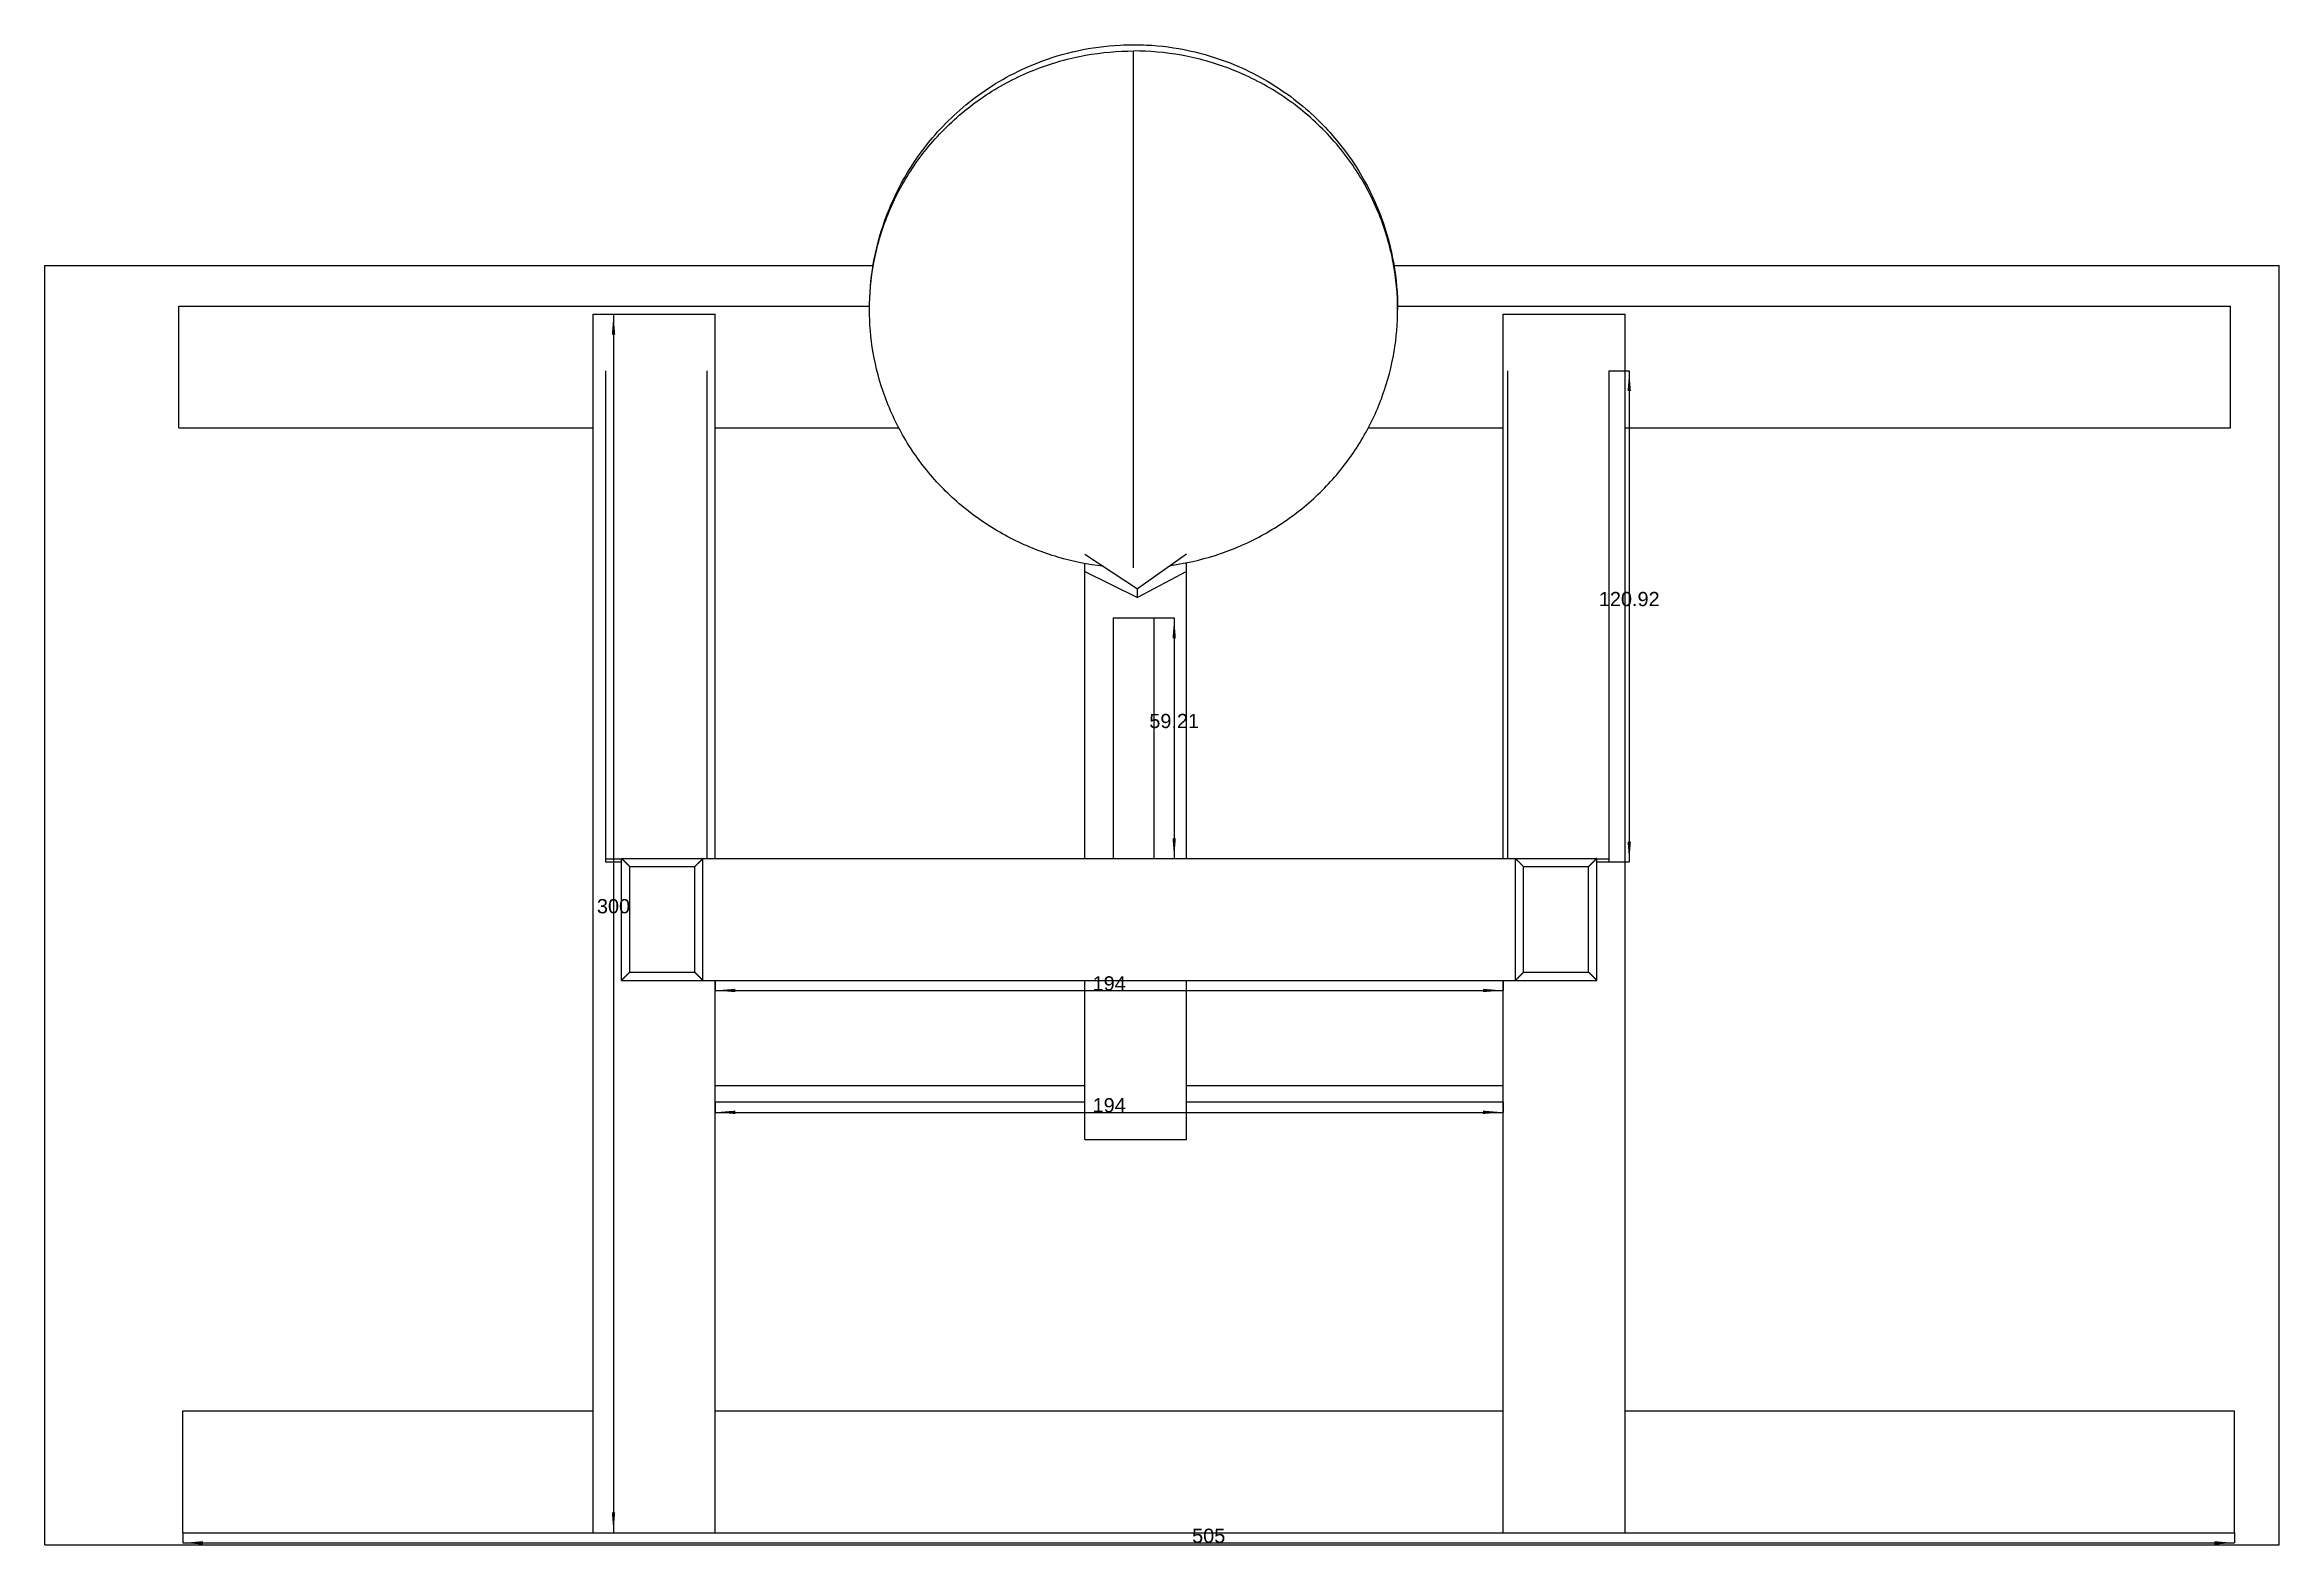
# Model space of a CAD drawing. Header units: millimetres. Extents: x 27 to 577, y 56 to 426.
import ezdxf
from ezdxf.enums import TextEntityAlignment as Align

# ---------------------------------------------------------------- set-up
doc = ezdxf.new("R2010")
doc.units = ezdxf.units.MM
doc.layers.get('0').update_dxf_attribs({"linetype": 'CONTINUOUS'})
for name, color, linetype in [('Dimension', 7, 'CONTINUOUS'), ('Dimension001', 7, 'CONTINUOUS'), ('Dimension002', 7, 'CONTINUOUS'), ('Dimension003', 7, 'CONTINUOUS'), ('Dimension004', 7, 'CONTINUOUS'), ('Dimension005', 7, 'CONTINUOUS'), ('View', 7, 'CONTINUOUS')]:
    doc.layers.add(name, color=color, linetype=linetype)
doc.styles.get("Standard").update_dxf_attribs({"font": 'arial.ttf'})
doc.dimstyles.get("Standard").update_dxf_attribs({"dimscale": 0, "dimtxt": 2.5, "dimasz": 2.5, "dimexe": 1.25, "dimexo": 0.625, "dimtad": 1, "dimtxsty": 'STANDARD', "dimcen": 2.5, "dimazin": 3, "dimtfac": 1, "dimtmove": 0, "dimatfit": 3})

# ---------------------------------------------------------------- blocks, each defined once
blk = doc.blocks.new('*Dimension')
at = {"color": 0}
for points in [[(166.273, 354.979), (167.107, 354.979), (166.69, 359.979)], [(166.273, 64.9792), (167.107, 64.9792), (166.69, 59.9792)]]:
    blk.add_solid(points, dxfattribs=at)
at = {"layer": 'Dimension'}
for p, q in [((161.69, 359.979), (166.69, 359.979)), ((166.69, 359.979), (166.69, 59.9792)), ((161.69, 59.9792), (166.69, 59.9792))]:
    blk.add_line(p, q, dxfattribs=at)
blk.add_text('300', height=3.5, dxfattribs=at).set_placement((166.69, 212.479), align=Align.CENTER)
blk = doc.blocks.new('*Dimension001')
at = {"color": 0}
for points in [[(65.69, 57.8959), (65.69, 57.0625), (60.69, 57.4792)], [(560.69, 57.8959), (560.69, 57.0625), (565.69, 57.4792)]]:
    blk.add_solid(points, dxfattribs=at)
at = {"layer": 'Dimension001'}
for p, q in [((60.69, 59.9792), (60.69, 57.4792)), ((60.69, 57.4792), (565.69, 57.4792)), ((565.69, 59.9792), (565.69, 57.4792))]:
    blk.add_line(p, q, dxfattribs=at)
blk.add_text('505', height=3.5, dxfattribs=at).set_placement((313.19, 57.4792), align=Align.CENTER)
blk = doc.blocks.new('*Dimension002')
at = {"color": 0}
for points in [[(196.69, 193.896), (196.69, 193.063), (191.69, 193.479)], [(380.69, 193.896), (380.69, 193.063), (385.69, 193.479)]]:
    blk.add_solid(points, dxfattribs=at)
at = {"layer": 'Dimension002'}
for p, q in [((191.69, 195.979), (191.69, 193.479)), ((191.69, 193.479), (385.69, 193.479)), ((385.69, 195.979), (385.69, 193.479))]:
    blk.add_line(p, q, dxfattribs=at)
blk.add_text('194', height=3.5, dxfattribs=at).set_placement((288.69, 193.479), align=Align.CENTER)
blk = doc.blocks.new('*Dimension003')
at = {"color": 0}
for points in [[(196.69, 163.896), (196.69, 163.063), (191.69, 163.479)], [(380.69, 163.896), (380.69, 163.063), (385.69, 163.479)]]:
    blk.add_solid(points, dxfattribs=at)
at = {"layer": 'Dimension003'}
for p, q in [((191.69, 165.979), (191.69, 163.479)), ((385.69, 165.979), (385.69, 163.479)), ((191.69, 163.479), (385.69, 163.479))]:
    blk.add_line(p, q, dxfattribs=at)
blk.add_text('194', height=3.5, dxfattribs=at).set_placement((288.69, 163.479), align=Align.CENTER)
blk = doc.blocks.new('*Dimension004')
at = {"color": 0}
for points in [[(416.273, 341.065), (417.107, 341.065), (416.69, 346.065)], [(416.273, 230.15), (417.107, 230.15), (416.69, 225.15)]]:
    blk.add_solid(points, dxfattribs=at)
at = {"layer": 'Dimension004'}
for p, q in [((411.69, 346.065), (416.69, 346.065)), ((416.69, 346.065), (416.69, 225.15)), ((411.69, 225.15), (416.69, 225.15))]:
    blk.add_line(p, q, dxfattribs=at)
blk.add_text('120.92', height=3.5, dxfattribs=at).set_placement((416.69, 288.107), align=Align.CENTER)
blk = doc.blocks.new('*Dimension005')
at = {"color": 0}
for points in [[(304.274, 280.191), (305.107, 280.191), (304.69, 285.191)], [(304.274, 230.979), (305.107, 230.979), (304.69, 225.979)]]:
    blk.add_solid(points, dxfattribs=at)
at = {"layer": 'Dimension005'}
for p, q in [((299.69, 285.191), (304.69, 285.191)), ((304.69, 285.191), (304.69, 225.979)), ((299.69, 225.979), (304.69, 225.979))]:
    blk.add_line(p, q, dxfattribs=at)
blk.add_text('59.21', height=3.5, dxfattribs=at).set_placement((304.69, 258.085), align=Align.CENTER)

msp = doc.modelspace()

# ---------------------------------------------------------------- linework, layer by layer
at = {"layer": 'View'}
for p, q in [((26.69, 56.9792), (26.69, 371.979)), ((26.69, 371.979), (230.594, 371.979)), ((358.787, 371.979), (576.69, 371.979)), ((576.69, 56.9792), (576.69, 371.979)), ((59.69, 331.979), (59.69, 361.979)), ((59.69, 361.979), (229.696, 361.979)), ((161.69, 59.9792), (161.69, 359.979)), ((161.69, 359.979), (191.69, 359.979)), ((191.69, 225.979), (191.69, 359.979)), ((359.685, 361.979), (564.69, 361.979)), ((385.69, 225.979), (385.69, 359.979)), ((385.69, 359.979), (415.69, 359.979)), ((415.69, 59.9792), (415.69, 359.979)), ((564.69, 331.979), (564.69, 361.979)), ((164.69, 346.065), (164.69, 225.857)), ((189.69, 346.065), (189.69, 225.979)), ((386.69, 346.065), (386.69, 225.979)), ((411.69, 346.065), (411.69, 225.857)), ((59.69, 331.979), (161.69, 331.979)), ((191.69, 331.979), (236.919, 331.979)), ((352.461, 331.979), (385.69, 331.979)), ((415.69, 331.979), (564.69, 331.979)), ((282.69, 300.871), (295.69, 292.386)), ((282.69, 298.215), (282.69, 298.601)), ((282.69, 225.979), (282.69, 298.215)), ((307.69, 300.871), (295.69, 292.386)), ((307.69, 298.215), (307.69, 298.793)), ((307.69, 225.979), (307.69, 298.215)), ((282.69, 296.629), (295.69, 290.265)), ((307.69, 296.629), (295.69, 290.265)), ((295.69, 290.265), (295.69, 292.386)), ((289.69, 285.191), (289.69, 225.979)), ((289.69, 285.191), (299.69, 285.191)), ((299.69, 285.191), (299.69, 225.979)), ((164.69, 225.857), (164.69, 225.15)), ((164.69, 225.857), (168.69, 225.857)), ((168.69, 195.979), (168.69, 225.979)), ((168.69, 225.979), (188.69, 225.979)), ((188.69, 195.979), (188.69, 225.979)), ((188.69, 225.979), (388.69, 225.979)), ((388.69, 195.979), (388.69, 225.979)), ((388.69, 225.979), (408.69, 225.979)), ((408.69, 195.979), (408.69, 225.979)), ((408.69, 225.857), (411.69, 225.857)), ((411.69, 225.857), (411.69, 225.15)), ((164.69, 225.15), (168.69, 225.15)), ((170.69, 197.979), (170.69, 223.979)), ((170.69, 223.979), (186.69, 223.979)), ((186.69, 197.979), (186.69, 223.979)), ((390.69, 197.979), (390.69, 223.979)), ((390.69, 223.979), (406.69, 223.979)), ((406.69, 197.979), (406.69, 223.979)), ((408.69, 225.15), (411.69, 225.15)), ((168.69, 195.979), (188.69, 195.979)), ((170.69, 197.979), (186.69, 197.979)), ((188.69, 195.979), (388.69, 195.979)), ((191.69, 59.9792), (191.69, 195.979)), ((282.69, 156.793), (282.69, 195.979)), ((307.69, 156.793), (307.69, 195.979)), ((385.69, 59.9792), (385.69, 195.979)), ((388.69, 195.979), (408.69, 195.979)), ((390.69, 197.979), (406.69, 197.979)), ((282.69, 169.979), (191.69, 169.979)), ((282.69, 165.979), (191.69, 165.979)), ((385.69, 169.979), (307.69, 169.979)), ((385.69, 165.979), (307.69, 165.979)), ((282.69, 156.793), (307.69, 156.793)), ((60.69, 59.9792), (60.69, 89.9792)), ((60.69, 89.9792), (161.69, 89.9792)), ((191.69, 89.9792), (385.69, 89.9792)), ((415.69, 89.9792), (565.69, 89.9792)), ((565.69, 59.9792), (565.69, 89.9792)), ((26.69, 56.9792), (576.69, 56.9792)), ((60.69, 59.9792), (161.69, 59.9792)), ((161.69, 59.9792), (191.69, 59.9792)), ((191.69, 59.9792), (385.69, 59.9792)), ((385.69, 59.9792), (415.69, 59.9792)), ((415.69, 59.9792), (565.69, 59.9792))]:
    msp.add_line(p, q, dxfattribs=at)
for points, degree, knots in [([(229.69, 361.147), (229.693, 368.547), (230.938, 375.944), (233.487, 383.101), (236.039, 390.252), (239.897, 397.162), (245.217, 403.43), (248.443, 407.227), (252.209, 410.779), (256.533, 413.924), (260.853, 417.067), (265.735, 419.798), (271.095, 421.892), (274.229, 423.117), (277.524, 424.122), (280.924, 424.86), (284.323, 425.6), (287.828, 426.072), (291.356, 426.253), (292.483, 426.311), (293.611, 426.34), (294.74, 426.339), (295.79, 426.338), (296.839, 426.312), (297.887, 426.26), (301.468, 426.084), (305.027, 425.607), (308.476, 424.856), (311.926, 424.105), (315.267, 423.081), (318.443, 421.83), (323.631, 419.789), (328.367, 417.148), (332.578, 414.119), (336.792, 411.087), (340.481, 407.668), (343.663, 404.013), (349.158, 397.69), (353.139, 390.688), (355.774, 383.434), (358.404, 376.174), (359.688, 368.662), (359.69, 361.147)], 3, [0, 0, 0, 0, 0.0932931, 0.0932931, 0.0932931, 0.186586, 0.186586, 0.186586, 0.279879, 0.279879, 0.279879, 0.373172, 0.373172, 0.373172, 0.427768, 0.427768, 0.427768, 0.482364, 0.482364, 0.482364, 0.499797, 0.499797, 0.499797, 0.51601, 0.51601, 0.51601, 0.571419, 0.571419, 0.571419, 0.626828, 0.626828, 0.626828, 0.720121, 0.720121, 0.720121, 0.813414, 0.813414, 0.813414, 0.906707, 0.906707, 0.906707, 1, 1, 1, 1]), ([(229.69, 361.147), (229.69, 364.896), (230.03, 368.787), (230.775, 372.727), (231.519, 376.666), (232.669, 380.655), (234.254, 384.572), (235.837, 388.489), (237.855, 392.333), (240.285, 395.971), (242.714, 399.61), (245.554, 403.041), (248.728, 406.147), (251.901, 409.255), (255.405, 412.035), (259.122, 414.413), (262.838, 416.793), (266.763, 418.769), (270.764, 420.318), (274.765, 421.87), (278.839, 422.996), (282.863, 423.724), (286.887, 424.454), (290.861, 424.787), (294.69, 424.787)], 3, [6.28319, 6.28319, 6.28319, 6.28319, 6.47953, 6.47953, 6.47953, 6.67588, 6.67588, 6.67588, 6.87223, 6.87223, 6.87223, 7.06858, 7.06858, 7.06858, 7.26493, 7.26493, 7.26493, 7.46128, 7.46128, 7.46128, 7.65763, 7.65763, 7.65763, 7.85398, 7.85398, 7.85398, 7.85398]), ([(359.69, 361.147), (359.691, 364.896), (359.35, 368.787), (358.605, 372.727), (357.861, 376.666), (356.711, 380.655), (355.126, 384.572), (353.544, 388.489), (351.525, 392.333), (349.095, 395.971), (346.666, 399.61), (343.826, 403.041), (340.652, 406.147), (337.48, 409.255), (333.975, 412.035), (330.259, 414.413), (326.543, 416.793), (322.617, 418.769), (318.616, 420.318), (314.615, 421.87), (310.541, 422.996), (306.518, 423.724), (302.493, 424.454), (298.52, 424.787), (294.69, 424.787)], 3, [6.28319, 6.28319, 6.28319, 6.28319, 6.47953, 6.47953, 6.47953, 6.67588, 6.67588, 6.67588, 6.87223, 6.87223, 6.87223, 7.06858, 7.06858, 7.06858, 7.26493, 7.26493, 7.26493, 7.46128, 7.46128, 7.46128, 7.65763, 7.65763, 7.65763, 7.85398, 7.85398, 7.85398, 7.85398]), ([(287.193, 297.932), (283.536, 298.348), (279.803, 299.082), (276.085, 300.17), (272.366, 301.257), (268.662, 302.698), (265.076, 304.496), (261.489, 306.293), (258.022, 308.446), (254.776, 310.919), (251.529, 313.391), (248.506, 316.183), (245.789, 319.221), (243.072, 322.259), (240.662, 325.542), (238.609, 328.973), (236.555, 332.404), (234.858, 335.982), (233.527, 339.605), (232.196, 343.228), (231.23, 346.893), (230.604, 350.511), (229.978, 354.128), (229.69, 357.697), (229.69, 361.147)], 3, [4.83792, 4.83792, 4.83792, 4.83792, 5.01857, 5.01857, 5.01857, 5.19923, 5.19923, 5.19923, 5.37989, 5.37989, 5.37989, 5.56055, 5.56055, 5.56055, 5.74121, 5.74121, 5.74121, 5.92187, 5.92187, 5.92187, 6.10253, 6.10253, 6.10253, 6.28319, 6.28319, 6.28319, 6.28319]), ([(303.826, 298.139), (307.435, 298.64), (311.105, 299.456), (314.749, 300.613), (318.392, 301.77), (322.009, 303.27), (325.502, 305.112), (328.995, 306.952), (332.361, 309.133), (335.505, 311.618), (338.65, 314.101), (341.572, 316.887), (344.193, 319.904), (346.815, 322.92), (349.136, 326.166), (351.112, 329.549), (353.089, 332.932), (354.721, 336.452), (356, 340.01), (357.28, 343.568), (358.209, 347.165), (358.811, 350.713), (359.413, 354.261), (359.69, 357.761), (359.69, 361.147)], 3, [4.86483, 4.86483, 4.86483, 4.86483, 5.04212, 5.04212, 5.04212, 5.21942, 5.21942, 5.21942, 5.39671, 5.39671, 5.39671, 5.57401, 5.57401, 5.57401, 5.7513, 5.7513, 5.7513, 5.9286, 5.9286, 5.9286, 6.10589, 6.10589, 6.10589, 6.28319, 6.28319, 6.28319, 6.28319]), ([(168.69, 225.979), (168.696, 225.973), (168.703, 225.967), (168.721, 225.948), (168.74, 225.929), (168.771, 225.898), (168.802, 225.867), (168.845, 225.824), (168.888, 225.781), (168.942, 225.727), (168.997, 225.673), (169.061, 225.608), (169.126, 225.543), (169.201, 225.468), (169.276, 225.393), (169.359, 225.31), (169.443, 225.226), (169.534, 225.135), (169.626, 225.043), (169.724, 224.945), (169.822, 224.847), (169.926, 224.743), (170.029, 224.64), (170.137, 224.532), (170.245, 224.424), (170.465, 224.204), (170.69, 223.979)], 2, [0, 0, 0, 0.1122, 0.1122, 0.224399, 0.224399, 0.336599, 0.336599, 0.448799, 0.448799, 0.560999, 0.560999, 0.673198, 0.673198, 0.785398, 0.785398, 0.897598, 0.897598, 1.0098, 1.0098, 1.122, 1.122, 1.2342, 1.2342, 1.3464, 1.3464, 1.5708, 1.5708, 1.5708]), ([(188.69, 225.979), (188.684, 225.973), (188.677, 225.967), (188.659, 225.948), (188.64, 225.929), (188.609, 225.898), (188.578, 225.867), (188.535, 225.824), (188.492, 225.781), (188.438, 225.727), (188.383, 225.673), (188.319, 225.608), (188.254, 225.543), (188.179, 225.468), (188.104, 225.393), (188.021, 225.31), (187.937, 225.226), (187.846, 225.135), (187.754, 225.043), (187.656, 224.945), (187.558, 224.847), (187.454, 224.743), (187.351, 224.64), (187.243, 224.532), (187.135, 224.424), (186.915, 224.204), (186.69, 223.979)], 2, [0, 0, 0, 0.1122, 0.1122, 0.224399, 0.224399, 0.336599, 0.336599, 0.448799, 0.448799, 0.560999, 0.560999, 0.673198, 0.673198, 0.785398, 0.785398, 0.897598, 0.897598, 1.0098, 1.0098, 1.122, 1.122, 1.2342, 1.2342, 1.3464, 1.3464, 1.5708, 1.5708, 1.5708]), ([(388.69, 225.979), (388.696, 225.973), (388.703, 225.967), (388.721, 225.948), (388.74, 225.929), (388.771, 225.898), (388.802, 225.867), (388.845, 225.824), (388.888, 225.781), (388.942, 225.727), (388.997, 225.673), (389.061, 225.608), (389.126, 225.543), (389.201, 225.468), (389.276, 225.393), (389.359, 225.31), (389.443, 225.226), (389.534, 225.135), (389.626, 225.043), (389.724, 224.945), (389.822, 224.847), (389.926, 224.743), (390.029, 224.64), (390.137, 224.532), (390.245, 224.424), (390.465, 224.204), (390.69, 223.979)], 2, [0, 0, 0, 0.1122, 0.1122, 0.224399, 0.224399, 0.336599, 0.336599, 0.448799, 0.448799, 0.560999, 0.560999, 0.673198, 0.673198, 0.785398, 0.785398, 0.897598, 0.897598, 1.0098, 1.0098, 1.122, 1.122, 1.2342, 1.2342, 1.3464, 1.3464, 1.5708, 1.5708, 1.5708]), ([(408.69, 225.979), (408.684, 225.973), (408.677, 225.967), (408.659, 225.948), (408.64, 225.929), (408.609, 225.898), (408.578, 225.867), (408.535, 225.824), (408.492, 225.781), (408.438, 225.727), (408.383, 225.673), (408.319, 225.608), (408.254, 225.543), (408.179, 225.468), (408.104, 225.393), (408.021, 225.31), (407.937, 225.226), (407.846, 225.135), (407.754, 225.043), (407.656, 224.945), (407.558, 224.847), (407.454, 224.743), (407.351, 224.64), (407.243, 224.532), (407.135, 224.424), (406.915, 224.204), (406.69, 223.979)], 2, [0, 0, 0, 0.1122, 0.1122, 0.224399, 0.224399, 0.336599, 0.336599, 0.448799, 0.448799, 0.560999, 0.560999, 0.673198, 0.673198, 0.785398, 0.785398, 0.897598, 0.897598, 1.0098, 1.0098, 1.122, 1.122, 1.2342, 1.2342, 1.3464, 1.3464, 1.5708, 1.5708, 1.5708]), ([(168.69, 195.979), (168.696, 195.985), (168.703, 195.992), (168.721, 196.011), (168.74, 196.029), (168.771, 196.06), (168.802, 196.091), (168.845, 196.134), (168.888, 196.177), (168.942, 196.232), (168.997, 196.286), (169.061, 196.351), (169.126, 196.416), (169.201, 196.49), (169.276, 196.565), (169.359, 196.649), (169.443, 196.732), (169.534, 196.824), (169.626, 196.915), (169.724, 197.013), (169.822, 197.111), (169.926, 197.215), (170.029, 197.319), (170.137, 197.426), (170.245, 197.534), (170.465, 197.754), (170.69, 197.979)], 2, [3.14159, 3.14159, 3.14159, 3.25379, 3.25379, 3.36599, 3.36599, 3.47819, 3.47819, 3.59039, 3.59039, 3.70259, 3.70259, 3.81479, 3.81479, 3.92699, 3.92699, 4.03919, 4.03919, 4.15139, 4.15139, 4.26359, 4.26359, 4.37579, 4.37579, 4.48799, 4.48799, 4.71239, 4.71239, 4.71239]), ([(188.69, 195.979), (188.684, 195.985), (188.677, 195.992), (188.659, 196.011), (188.64, 196.029), (188.609, 196.06), (188.578, 196.091), (188.535, 196.134), (188.492, 196.177), (188.438, 196.232), (188.383, 196.286), (188.319, 196.351), (188.254, 196.416), (188.179, 196.49), (188.104, 196.565), (188.021, 196.649), (187.937, 196.732), (187.846, 196.824), (187.754, 196.915), (187.656, 197.013), (187.558, 197.111), (187.454, 197.215), (187.351, 197.319), (187.243, 197.426), (187.135, 197.534), (186.915, 197.754), (186.69, 197.979)], 2, [3.14159, 3.14159, 3.14159, 3.25379, 3.25379, 3.36599, 3.36599, 3.47819, 3.47819, 3.59039, 3.59039, 3.70259, 3.70259, 3.81479, 3.81479, 3.92699, 3.92699, 4.03919, 4.03919, 4.15139, 4.15139, 4.26359, 4.26359, 4.37579, 4.37579, 4.48799, 4.48799, 4.71239, 4.71239, 4.71239]), ([(388.69, 195.979), (388.696, 195.985), (388.703, 195.992), (388.721, 196.011), (388.74, 196.029), (388.771, 196.06), (388.802, 196.091), (388.845, 196.134), (388.888, 196.177), (388.942, 196.232), (388.997, 196.286), (389.061, 196.351), (389.126, 196.416), (389.201, 196.49), (389.276, 196.565), (389.359, 196.649), (389.443, 196.732), (389.534, 196.824), (389.626, 196.915), (389.724, 197.013), (389.822, 197.111), (389.926, 197.215), (390.029, 197.319), (390.137, 197.426), (390.245, 197.534), (390.465, 197.754), (390.69, 197.979)], 2, [3.14159, 3.14159, 3.14159, 3.25379, 3.25379, 3.36599, 3.36599, 3.47819, 3.47819, 3.59039, 3.59039, 3.70259, 3.70259, 3.81479, 3.81479, 3.92699, 3.92699, 4.03919, 4.03919, 4.15139, 4.15139, 4.26359, 4.26359, 4.37579, 4.37579, 4.48799, 4.48799, 4.71239, 4.71239, 4.71239]), ([(408.69, 195.979), (408.684, 195.985), (408.677, 195.992), (408.659, 196.011), (408.64, 196.029), (408.609, 196.06), (408.578, 196.091), (408.535, 196.134), (408.492, 196.177), (408.438, 196.232), (408.383, 196.286), (408.319, 196.351), (408.254, 196.416), (408.179, 196.49), (408.104, 196.565), (408.021, 196.649), (407.937, 196.732), (407.846, 196.824), (407.754, 196.915), (407.656, 197.013), (407.558, 197.111), (407.454, 197.215), (407.351, 197.319), (407.243, 197.426), (407.135, 197.534), (406.915, 197.754), (406.69, 197.979)], 2, [3.14159, 3.14159, 3.14159, 3.25379, 3.25379, 3.36599, 3.36599, 3.47819, 3.47819, 3.59039, 3.59039, 3.70259, 3.70259, 3.81479, 3.81479, 3.92699, 3.92699, 4.03919, 4.03919, 4.15139, 4.15139, 4.26359, 4.26359, 4.37579, 4.37579, 4.48799, 4.48799, 4.71239, 4.71239, 4.71239])]:
    msp.add_open_spline(points, degree=degree, knots=knots, dxfattribs=at)
msp.add_open_spline([(294.69, 297.507), (294.69, 424.787)], degree=1, dxfattribs=at)

# ---------------------------------------------------------------- dimensions: what is measured, and where the dimension line sits
at = {"layer": 'Dimension'}
dim = msp.add_aligned_dim(p1=(161.69, 359.979), p2=(161.69, 59.9792), distance=5, text='300', dimstyle='STANDARD', dxfattribs=at)
dim.commit()
dim.dimension.update_dxf_attribs({"geometry": '*Dimension', "text_midpoint": (161.69, 212.479)})
at = {"layer": 'Dimension001'}
dim = msp.add_aligned_dim(p1=(60.69, 59.9792), p2=(565.69, 59.9792), distance=-2.5, text='505', dimstyle='STANDARD', dxfattribs=at)
dim.commit()
dim.dimension.update_dxf_attribs({"geometry": '*Dimension001', "text_midpoint": (313.19, 62.4792)})
at = {"layer": 'Dimension002'}
dim = msp.add_aligned_dim(p1=(191.69, 195.979), p2=(385.69, 195.979), distance=-2.5, text='194', dimstyle='STANDARD', dxfattribs=at)
dim.commit()
dim.dimension.update_dxf_attribs({"geometry": '*Dimension002', "text_midpoint": (288.69, 198.479)})
at = {"layer": 'Dimension003'}
dim = msp.add_aligned_dim(p1=(191.69, 165.979), p2=(385.69, 165.979), distance=-2.5, text='194', dimstyle='STANDARD', dxfattribs=at)
dim.commit()
dim.dimension.update_dxf_attribs({"geometry": '*Dimension003', "text_midpoint": (288.69, 168.479)})
at = {"layer": 'Dimension004'}
dim = msp.add_aligned_dim(p1=(411.69, 346.065), p2=(411.69, 225.15), distance=5, text='120.92', dimstyle='STANDARD', dxfattribs=at)
dim.commit()
dim.dimension.update_dxf_attribs({"geometry": '*Dimension004', "text_midpoint": (411.69, 288.107)})
at = {"layer": 'Dimension005'}
dim = msp.add_aligned_dim(p1=(299.69, 285.191), p2=(299.69, 225.979), distance=5, text='59.21', dimstyle='STANDARD', dxfattribs=at)
dim.commit()
dim.dimension.update_dxf_attribs({"geometry": '*Dimension005', "text_midpoint": (299.69, 258.085)})

doc.saveas('drawing.dxf')
